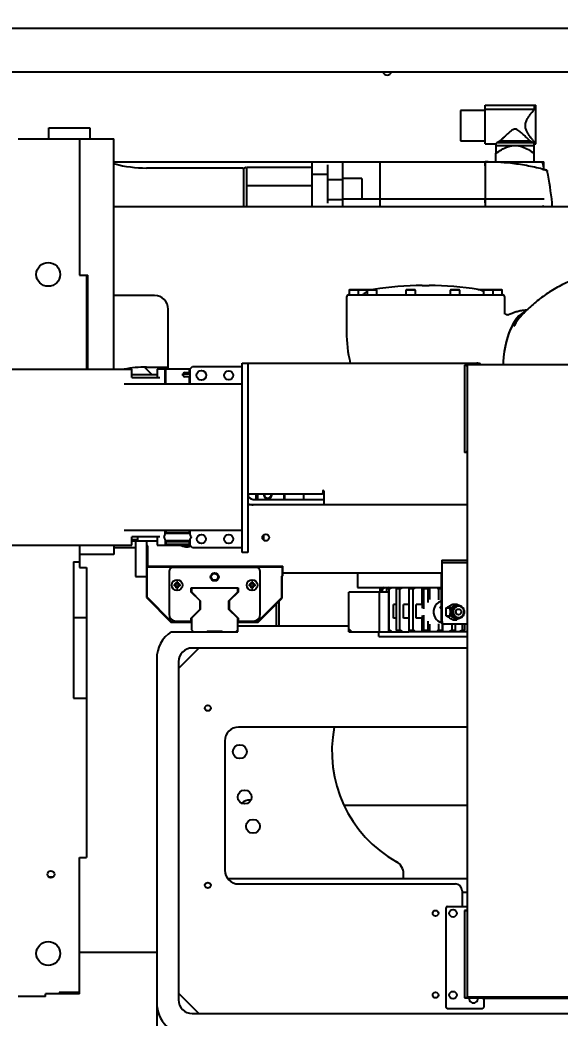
# Model space of a CAD drawing. Header units: inches. Extents: x -347369 to -260369, y 119522 to 149869.
# Drawn here: x -325855 to -325459, y 140106 to 140838 of the extents above; entities that cross this region are included whole.
import ezdxf

# ---------------------------------------------------------------- set-up
doc = ezdxf.new("R2010")
doc.units = ezdxf.units.IN
doc.header["$LTSCALE"] = 300
doc.layers.add('MACCHINA', color=40, linetype='Continuous')
doc.layers.add('QUOTE', color=7, linetype='Continuous')
doc.styles.get("Standard").update_dxf_attribs({"font": 'romans.shx'})
doc.dimstyles.new('sc1a100_pollici', dxfattribs={"dimscale": 100, "dimtxt": 3, "dimasz": 3, "dimexe": 0, "dimexo": 0, "dimgap": 1, "dimtad": 1, "dimzin": 12, "dimdsep": 46, "dimtxsty": 'Standard', "dimblk": 'CLOSEDBLANK', "dimcen": 1, "dimclrd": 253, "dimclre": 253, "dimclrt": 2, "dimadec": 0, "dimazin": 3, "dimtfac": 1, "dimtmove": 0, "dimatfit": 1, "dimldrblk": 'CLOSEDBLANK', "dimfxl": 1, "dimtolj": 1, "dimtzin": 0, "dimarcsym": 0})

# ---------------------------------------------------------------- blocks, each defined once
blk = doc.blocks.new('_ClosedBlank')
at = {"color": 0, "linetype": 'ByBlock', "lineweight": -2}
for p, q in [((-1, 0.1667), (0, 0)), ((-1, 0.1667), (-1, -0.1667)), ((0, 0), (-1, -0.1667))]:
    blk.add_line(p, q, dxfattribs=at)
blk = doc.blocks.new('*D15')
at = {"layer": 'Defpoints', "color": 0, "transparency": 16777216}
for p in [(-345563.63, 144199.66), (-325383.62, 140999.66), (-345563.63, 139848.16)]:
    blk.add_point(p, dxfattribs=at)
at = {"layer": 'QUOTE', "color": 253, "lineweight": -2, "transparency": 16777216}
for p, q in [((-345563.63, 139848.16), (-345563.63, 144199.66)), ((-325683.62, 144199.66), (-345263.63, 144199.66)), ((-325383.62, 140999.66), (-325383.62, 144199.66))]:
    blk.add_line(p, q, dxfattribs=at)
at = {"layer": 'QUOTE', "color": 253, "lineweight": -2, "transparency": 16777216, "xscale": 300, "yscale": 300, "zscale": 300, "rotation": 180}
blk.add_blockref('_ClosedBlank', (-345563.63, 144199.66), dxfattribs=at)
at = {"layer": 'QUOTE', "color": 253, "lineweight": -2, "transparency": 16777216, "xscale": 300, "yscale": 300, "zscale": 300}
blk.add_blockref('_ClosedBlank', (-325383.62, 144199.66), dxfattribs=at)
at = {"layer": 'QUOTE', "color": 2, "transparency": 16777216, "char_height": 300, "attachment_point": 5}
for s, insert in [('\\A1;20180', (-335458.63, 144449.66)), ('\\A1;[66\'-2 1/2"]', (-335458.63, 143871.08))]:
    blk.add_mtext(s, dxfattribs=dict(at, insert=insert))
blk = doc.blocks.new('A$C27be3406')
at = {"layer": 'MACCHINA'}
for p, q in [((-507.8, 1832.5), (495.8, 1832.5)), ((-514, 1800.5), (474, 1800.5)), ((-130.05, 1772.3), (-148.25, 1772.3)), ((-148.25, 1772.3), (-148.25, 1749.9)), ((-130.05, 1747.85), (-130.05, 1776)), ((-130.05, 1776), (-92.95, 1776)), ((-130.05, 1773.15), (-93.98, 1773.15)), ((-93.98, 1773.15), (-93.98, 1776)), ((-92.95, 1747.85), (-92.95, 1776)), ((-450, 1751.5), (-450, 1759.5)), ((-450, 1759.5), (-420, 1759.5)), ((-420, 1759.5), (-420, 1751.5)), ((-472.5, 1751.5), (-402.5, 1751.5)), ((-427.5, 1751.5), (-427.5, 1651.5)), ((-402.5, 1582.5), (-402.5, 1751.5)), ((-148.25, 1749.9), (-130.05, 1749.9)), ((-96.99, 1749.6), (-119.41, 1749.6)), ((-130.05, 1747.85), (-122.2, 1747.85)), ((-122.2, 1747.85), (-122.2, 1746.6)), ((-122.2, 1746.6), (-94.2, 1746.6)), ((-94.91, 1748.6), (-121.49, 1748.6)), ((-94.2, 1746.6), (-94.2, 1747.85)), ((-94.2, 1747.85), (-92.95, 1747.85)), ((-122.2, 1734.6), (-122.2, 1740.8)), ((-94.2, 1734.6), (-94.2, 1740.8)), ((-402.5, 1734.5), (-130.2, 1734.5)), ((-308, 1730), (-378.5, 1730)), ((-307, 1701.5), (-307, 1730)), ((-305, 1701.5), (-305, 1730.5)), ((-257, 1730.5), (-305, 1730.5)), ((-257, 1701.5), (-257, 1734.5)), ((-245.5, 1704.25), (-245.5, 1732.42)), ((-234.5, 1701.5), (-234.5, 1734.5)), ((-207.2, 1701.5), (-207.2, 1734.5)), ((-130.2, 1734.6), (-87.2, 1734.6)), ((-130.2, 1734.5), (-130.2, 1731.52)), ((-130.2, 1731.5), (-130.2, 1701.5)), ((-87.2, 1728.89), (-87.2, 1734.6)), ((-85.27, 1728.45), (-85.02, 1728.34)), ((-257, 1725.59), (-245.5, 1725.59)), ((-234.5, 1721.41), (-245.5, 1721.41)), ((-220.5, 1722.33), (-234.5, 1722.33)), ((-220.5, 1722.33), (-220.5, 1707.5)), ((-305, 1717.19), (-257, 1717.19)), ((-234.5, 1706.77), (-245.5, 1706.77)), ((-234.5, 1707.5), (-130.2, 1707.5)), ((-88.16, 1707.5), (-86.75, 1707.5)), ((180.34, 1701.5), (-402.5, 1701.5)), ((-87.38, 1701.5), (-87.48, 1702.5)), ((-80.9, 1701.5), (-80.9, 1704.5)), ((-427.5, 1651.5), (-421.5, 1651.5)), ((-422.5, 1651.5), (-422.5, 1582.5)), ((-421.5, 1582.5), (-421.5, 1651.5)), ((-229.57, 1640.9), (-229.97, 1640.5)), ((-229.97, 1640.5), (-229.97, 1636.9)), ((-209.65, 1640.5), (-229.97, 1640.5)), ((-229.57, 1640.9), (-223.37, 1640.9)), ((-222.97, 1640.5), (-223.37, 1640.9)), ((-222.76, 1640.9), (-223.06, 1640.59)), ((-222.97, 1636.9), (-222.97, 1640.5)), ((-222.76, 1640.9), (-216.56, 1640.9)), ((-216.25, 1640.9), (-216.65, 1640.5)), ((-216.65, 1640.5), (-216.65, 1636.9)), ((-216.4, 1640.74), (-216.56, 1640.9)), ((-216.25, 1640.9), (-210.05, 1640.9)), ((-209.65, 1640.5), (-210.05, 1640.9)), ((-209.65, 1636.9), (-209.65, 1640.5)), ((-187.88, 1640.9), (-188.28, 1640.5)), ((-188.28, 1640.5), (-188.28, 1636.9)), ((-181.28, 1640.5), (-188.28, 1640.5)), ((-187.88, 1640.9), (-181.68, 1640.9)), ((-181.28, 1640.5), (-181.68, 1640.9)), ((-181.28, 1636.9), (-181.28, 1640.5)), ((-176.26, 1643.9), (-171.26, 1643.9)), ((-155.3, 1640.9), (-155.7, 1640.5)), ((-155.7, 1640.5), (-155.7, 1636.9)), ((-148.7, 1640.5), (-155.7, 1640.5)), ((-155.3, 1640.9), (-149.1, 1640.9)), ((-148.7, 1640.5), (-149.1, 1640.9)), ((-148.7, 1636.9), (-148.7, 1640.5)), ((-135.61, 1640.9), (-131.27, 1640.9)), ((-117.55, 1640.5), (-133.75, 1640.5)), ((-130.96, 1640.9), (-131.36, 1640.5)), ((-131.36, 1640.5), (-131.36, 1636.9)), ((-131.12, 1640.74), (-131.27, 1640.9)), ((-130.96, 1640.9), (-124.76, 1640.9)), ((-124.36, 1640.5), (-124.76, 1640.9)), ((-124.15, 1640.9), (-124.46, 1640.59)), ((-124.36, 1636.9), (-124.36, 1640.5)), ((-124.15, 1640.9), (-117.95, 1640.9)), ((-117.55, 1640.5), (-117.95, 1640.9)), ((-117.55, 1636.9), (-117.55, 1640.5)), ((-372.5, 1636.5), (-402.5, 1636.5)), ((-231.76, 1635.4), (-231.76, 1609.9)), ((-230.26, 1636.9), (-117.26, 1636.9)), ((-115.76, 1622.91), (-115.76, 1635.4)), ((-362.5, 1582.5), (-362.5, 1626.5)), ((-113.42, 1622.15), (-113.5, 1622.13)), ((-1220, 1582.5), (-389.21, 1582.5)), ((-389.21, 1576.5), (-389.21, 1582.5)), ((-379.99, 1583.99), (-374.3, 1578.3)), ((-378.5, 1584), (-362.5, 1584)), ((-370.6, 1582.5), (-370.6, 1576.5)), ((-346.81, 1582.5), (-370.6, 1582.5)), ((-364.71, 1571.5), (-364.71, 1582.5)), ((-364.31, 1571.5), (-364.31, 1582.5)), ((-346.81, 1580), (-346.81, 1582.5)), ((-346.71, 1582.5), (-346.71, 1571.5)), ((-345.71, 1583.5), (-344.71, 1584.5)), ((-344.71, 1584.5), (-308.21, 1584.5)), ((-308.21, 1448), (-308.21, 1587)), ((-308.21, 1587), (-304.21, 1587)), ((-304.21, 1587), (-304.21, 1448)), ((-303.91, 1587), (-136.21, 1587)), ((-303.91, 1491), (-303.91, 1587)), ((-145.21, 1585.5), (-145.21, 1521.5)), ((-145.21, 1585.5), (-143.21, 1585.5)), ((-143.21, 1585.95), (-143.21, 1121.5)), ((-143.21, 1585.95), (-14.21, 1585.95)), ((-370.6, 1578.3), (-389.21, 1578.3)), ((-389.14, 1576.5), (-368.6, 1576.5)), ((-364.71, 1579), (-364.31, 1579)), ((-364.71, 1577), (-364.31, 1577)), ((-364.31, 1573.97), (-364.71, 1573.97)), ((-351.72, 1578), (-351.71, 1578)), ((-351.71, 1579), (-346.71, 1579)), ((-351.71, 1577.97), (-351.71, 1579)), ((-350.31, 1580), (-346.81, 1580)), ((-346.71, 1577), (-350.31, 1577)), ((-347.83, 1579), (-347.83, 1579.8)), ((-346.81, 1571.5), (-346.81, 1577)), ((-346.71, 1573.97), (-346.81, 1573.97)), ((-308.36, 1571.5), (-394.82, 1571.5)), ((-364.71, 1572.5), (-364.31, 1572.5)), ((-346.81, 1572.5), (-346.71, 1572.5)), ((-308.36, 1464.5), (-308.36, 1571.5)), ((-308.36, 1571.5), (-308.21, 1571.5)), ((-308.21, 1566.5), (-308.36, 1566.5)), ((-303.91, 1566.5), (-304.21, 1566.5)), ((-308.36, 1530.5), (-308.21, 1530.5)), ((-304.21, 1530.5), (-303.91, 1530.5)), ((-308.36, 1529.1), (-308.21, 1529.1)), ((-304.21, 1529.1), (-303.91, 1529.1)), ((-308.36, 1520.64), (-308.21, 1520.64)), ((-304.21, 1520.64), (-303.91, 1520.64)), ((-143.21, 1521.5), (-145.21, 1521.5)), ((-308.36, 1514.14), (-308.21, 1514.14)), ((-308.36, 1507.86), (-308.21, 1507.86)), ((-304.21, 1514.14), (-303.91, 1514.14)), ((-304.21, 1507.86), (-303.91, 1507.86)), ((-308.36, 1501.36), (-308.21, 1501.36)), ((-304.21, 1501.36), (-303.91, 1501.36)), ((-308.36, 1499), (-308.21, 1499)), ((-308.36, 1498.5), (-308.21, 1498.5)), ((-304.21, 1499), (-303.91, 1499)), ((-304.21, 1498.5), (-303.91, 1498.5)), ((-303.91, 1491), (-249.71, 1491)), ((-300.21, 1487), (-248.21, 1487)), ((-298.15, 1487), (-298.15, 1491)), ((-297.15, 1491), (-297.15, 1487)), ((-287.04, 1490.37), (-287.12, 1491)), ((-277.5, 1487), (-277.5, 1491)), ((-277, 1487), (-277, 1491)), ((-263.26, 1491), (-263.26, 1487)), ((-249.21, 1493), (-249.21, 1491.5)), ((-249.21, 1492.5), (-248.21, 1492.5)), ((-248.21, 1483), (-248.21, 1493)), ((-308.21, 1483), (-308.36, 1483)), ((-143.21, 1483), (-304.21, 1483)), ((-394.82, 1464.5), (-308.36, 1464.5)), ((-364.31, 1464.5), (-364.31, 1462.3)), ((-346.81, 1462.3), (-346.81, 1464.5)), ((-308.21, 1464.5), (-308.36, 1464.5)), ((-389.21, 1453.5), (-389.21, 1459.5)), ((-389.21, 1457.7), (-385.09, 1457.7)), ((-389.21, 1456.7), (-370.6, 1456.7)), ((-368.6, 1459.5), (-389.14, 1459.5)), ((-386.5, 1456.7), (-386.5, 1430.5)), ((-385.09, 1459.5), (-385.09, 1456.7)), ((-378.5, 1456.7), (-378.5, 1415)), ((-370.6, 1459.5), (-370.6, 1453.5)), ((-364.71, 1461.74), (-364.71, 1463.5)), ((-364.31, 1462.5), (-364.71, 1462.5)), ((-364.71, 1457.26), (-364.71, 1453.5)), ((-364.31, 1462.83), (-346.81, 1462.83)), ((-364.31, 1462.3), (-346.81, 1462.3)), ((-346.81, 1456.7), (-364.31, 1456.7)), ((-364.31, 1456.7), (-364.31, 1455)), ((-346.71, 1462.5), (-346.81, 1462.5)), ((-346.81, 1455), (-346.81, 1456.7)), ((-346.71, 1463.5), (-346.71, 1461.74)), ((-346.71, 1457.26), (-346.71, 1453.5)), ((-1220, 1453.5), (-389.21, 1453.5)), ((-427.5, 1453.5), (-427.5, 1437)), ((-402.5, 1453.5), (-402.5, 1446.5)), ((-386.5, 1451.5), (-402.5, 1451.5)), ((-377.5, 1453), (-378.5, 1453)), ((-377.5, 1438), (-377.5, 1453)), ((-370.6, 1453.5), (-346.71, 1453.5)), ((-364.71, 1456.5), (-364.31, 1456.5)), ((-364.31, 1456.17), (-346.81, 1456.17)), ((-348.31, 1453.84), (-362.81, 1453.84)), ((-346.81, 1456.5), (-346.71, 1456.5)), ((-344.71, 1451.5), (-345.71, 1452.5)), ((-308.21, 1451.5), (-344.71, 1451.5)), ((-402.5, 1446.5), (-427.5, 1446.5)), ((-304.21, 1448), (-308.21, 1448)), ((-161.8, 1442.5), (-143.21, 1442.5)), ((-161.8, 1442.5), (-161.8, 1433)), ((-432, 1441.2), (-427.5, 1441.2)), ((-432, 1441.2), (-432, 1341.2)), ((-427.5, 1437), (-422.5, 1437)), ((-422.5, 1437), (-422.5, 1224.5)), ((-378.5, 1437), (-377.5, 1438)), ((-378.5, 1438), (-278.5, 1438)), ((-378.5, 1437), (-378, 1436.79)), ((-378, 1436.79), (-377.29, 1437.5)), ((-378, 1415.21), (-378, 1436.79)), ((-377.5, 1438), (-377.29, 1437.5)), ((-377.29, 1437.5), (-358.71, 1437.5)), ((-298.08, 1437.13), (-358.92, 1437.13)), ((-358.5, 1438), (-358.71, 1437.5)), ((-358.71, 1437.5), (-358.33, 1437.13)), ((-358.5, 1438), (-358, 1437.5)), ((-358, 1437.5), (-358.15, 1437.13)), ((-339, 1437.5), (-358, 1437.5)), ((-339, 1437.5), (-338.5, 1438)), ((-339, 1437.5), (-338.85, 1437.13)), ((-338.67, 1437.13), (-338.29, 1437.5)), ((-338.5, 1438), (-338.29, 1437.5)), ((-338.29, 1437.5), (-318.71, 1437.5)), ((-318.5, 1438), (-318.71, 1437.5)), ((-318.71, 1437.5), (-318.33, 1437.13)), ((-318.5, 1438), (-318, 1437.5)), ((-318, 1437.5), (-318.15, 1437.13)), ((-299, 1437.5), (-318, 1437.5)), ((-299, 1437.5), (-298.5, 1438)), ((-299, 1437.5), (-298.85, 1437.13)), ((-298.67, 1437.13), (-298.29, 1437.5)), ((-298.5, 1438), (-298.29, 1437.5)), ((-298.29, 1437.5), (-279.71, 1437.5)), ((-279.5, 1438), (-279.71, 1437.5)), ((-279.71, 1437.5), (-279, 1436.79)), ((-279.5, 1438), (-278.5, 1437)), ((-278.5, 1437), (-279, 1436.79)), ((-279, 1436.79), (-279, 1431.21)), ((-278.5, 1431), (-278.5, 1438)), ((-143.21, 1440.5), (-161.8, 1440.5)), ((-161.73, 1397.5), (-161.73, 1440.5)), ((-386.5, 1430.5), (-378.5, 1430.5)), ((-361.92, 1434.13), (-361.92, 1402.77)), ((-295.08, 1402.77), (-295.08, 1434.13)), ((-279, 1431.21), (-279.5, 1430.71)), ((-279.5, 1430.71), (-279.5, 1414.71)), ((-279, 1430.5), (-279.5, 1430.71)), ((-278.5, 1431), (-279, 1431.21)), ((-279, 1430.5), (-278.5, 1431)), ((-279, 1414.5), (-279, 1430.5)), ((-161.8, 1433), (-278.5, 1433)), ((-223.76, 1433), (-223.76, 1422.5)), ((-162.24, 1397.5), (-162.24, 1433)), ((-356.58, 1424.7), (-358.12, 1424.7)), ((-356.58, 1423.55), (-358.12, 1423.55)), ((-356.58, 1424.7), (-357.35, 1425.48)), ((-356.58, 1423.55), (-357.35, 1422.78)), ((-357.03, 1423.55), (-357.03, 1424.7)), ((-356.58, 1426.25), (-356.58, 1424.7)), ((-355.43, 1425.16), (-356.58, 1425.16)), ((-356.58, 1422), (-356.58, 1423.55)), ((-355.43, 1423.09), (-356.58, 1423.09)), ((-355.43, 1426.25), (-355.43, 1424.7)), ((-355.43, 1424.7), (-354.65, 1425.48)), ((-353.88, 1424.7), (-355.43, 1424.7)), ((-355.43, 1423.55), (-354.65, 1422.78)), ((-353.88, 1423.55), (-355.43, 1423.55)), ((-355.43, 1422), (-355.43, 1423.55)), ((-354.97, 1423.55), (-354.97, 1424.7)), ((-345.7, 1422.2), (-311.3, 1422.2)), ((-345.7, 1419.06), (-345.7, 1422.2)), ((-345.5, 1422), (-345.5, 1419.14)), ((-345, 1422), (-345.5, 1421.5)), ((-311.5, 1422), (-345.5, 1422)), ((-311.5, 1421.5), (-312, 1422)), ((-311.5, 1419.14), (-311.5, 1422)), ((-311.3, 1422.2), (-311.3, 1419.06)), ((-301.58, 1424.7), (-303.12, 1424.7)), ((-301.58, 1423.55), (-303.12, 1423.55)), ((-301.58, 1424.7), (-302.35, 1425.48)), ((-301.58, 1423.55), (-302.35, 1422.78)), ((-302.03, 1423.55), (-302.03, 1424.7)), ((-301.58, 1426.25), (-301.58, 1424.7)), ((-300.43, 1425.16), (-301.58, 1425.16)), ((-301.58, 1422), (-301.58, 1423.55)), ((-300.43, 1423.09), (-301.58, 1423.09)), ((-300.43, 1426.25), (-300.43, 1424.7)), ((-300.43, 1424.7), (-299.65, 1425.48)), ((-298.88, 1424.7), (-300.43, 1424.7)), ((-300.43, 1423.55), (-299.65, 1422.78)), ((-298.88, 1423.55), (-300.43, 1423.55)), ((-300.43, 1422), (-300.43, 1423.55)), ((-299.97, 1423.55), (-299.97, 1424.7)), ((-223.76, 1422.5), (-162.24, 1422.5)), ((-207, 1419), (-207, 1421.35)), ((-205.51, 1421.35), (-206.29, 1421.35)), ((-206.29, 1419), (-206.29, 1421.35)), ((-205.51, 1419), (-205.51, 1421.35)), ((-200.59, 1421.35), (-202.29, 1421.35)), ((-202.29, 1419), (-202.29, 1421.35)), ((-200.59, 1391.15), (-200.59, 1421.35)), ((-192.76, 1421.35), (-195.2, 1421.35)), ((-195.2, 1391.15), (-195.2, 1421.35)), ((-192.76, 1391.15), (-192.76, 1421.35)), ((-186.02, 1422.5), (-186.02, 1390)), ((-186, 1422.4), (-185.78, 1421.35)), ((-182.87, 1421.35), (-185.78, 1421.35)), ((-185.78, 1391.15), (-185.78, 1421.35)), ((-182.87, 1391.15), (-182.87, 1421.35)), ((-176.45, 1422.5), (-176.45, 1410)), ((-172, 1421.35), (-175.07, 1421.35)), ((-175.07, 1406.78), (-175.07, 1421.35)), ((-172, 1411.38), (-172, 1421.35)), ((-170.68, 1413.53), (-170.68, 1422.5)), ((-162.24, 1421.35), (-164.21, 1421.35)), ((-164.21, 1413.28), (-164.21, 1421.35)), ((-378.5, 1415), (-378, 1415.21)), ((-378.5, 1415), (-360.5, 1397)), ((-360.29, 1397.5), (-378, 1415.21)), ((-339.2, 1412.56), (-345.7, 1419.06)), ((-345.5, 1419.14), (-339, 1412.64)), ((-339, 1412.64), (-339, 1406.36)), ((-318, 1412.64), (-311.5, 1419.14)), ((-318, 1406.36), (-318, 1412.64)), ((-311.3, 1419.06), (-317.8, 1412.56)), ((-279.5, 1414.71), (-296.71, 1397.5)), ((-296.5, 1397), (-279, 1414.5)), ((-279, 1414.5), (-279.5, 1414.71)), ((-230, 1390), (-230, 1419)), ((-201, 1419), (-230, 1419)), ((-207.75, 1419), (-207.75, 1390)), ((-201, 1419), (-201, 1390)), ((-345.7, 1399.94), (-339.2, 1406.44)), ((-339, 1406.36), (-345.5, 1399.86)), ((-339.2, 1406.44), (-339.2, 1412.56)), ((-311.5, 1399.86), (-318, 1406.36)), ((-317.8, 1412.56), (-317.8, 1406.44)), ((-317.8, 1406.44), (-311.3, 1399.94)), ((-283.5, 1410), (-283.5, 1394)), ((-281.5, 1412), (-281.5, 1394)), ((-197.35, 1400), (-197.35, 1410)), ((-195.2, 1410), (-197.35, 1410)), ((-189.92, 1400), (-189.92, 1410)), ((-185.93, 1410), (-189.92, 1410)), ((-180.75, 1400), (-180.75, 1410)), ((-176.29, 1410), (-180.75, 1410)), ((-176.29, 1410), (-176.29, 1407.12)), ((-163.27, 1407.39), (-162.24, 1408.09)), ((-162.24, 1407.39), (-163.27, 1407.39)), ((-158.7, 1407.39), (-155.82, 1407.39)), ((-153.87, 1410.27), (-150.99, 1410.27)), ((-150.12, 1409.25), (-150.76, 1409.25)), ((-149.68, 1409), (-149.99, 1409)), ((-146.82, 1407.84), (-146.16, 1407.39)), ((-146.16, 1407.39), (-146.11, 1406.97)), ((-422.5, 1400.2), (-432, 1400.2)), ((-345.7, 1397.77), (-345.7, 1399.94)), ((-345.5, 1399.86), (-345.5, 1391.4)), ((-311.5, 1390), (-311.5, 1399.86)), ((-311.3, 1399.94), (-311.3, 1397.77)), ((-195.2, 1400), (-197.35, 1400)), ((-185.93, 1400), (-189.92, 1400)), ((-176.29, 1400), (-180.75, 1400)), ((-176.6, 1400), (-176.45, 1399.7)), ((-176.45, 1400), (-176.45, 1390)), ((-176.29, 1401.88), (-176.29, 1400)), ((-175.07, 1391.15), (-175.07, 1402.22)), ((-158.7, 1401.61), (-155.82, 1401.61)), ((-153.87, 1398.73), (-150.99, 1398.73)), ((-150.76, 1399.75), (-150.12, 1399.75)), ((-149.99, 1400), (-149.68, 1400)), ((-146.11, 1402.06), (-146.16, 1401.61)), ((-360.5, 1397), (-360.29, 1397.5)), ((-360.5, 1397), (-345.5, 1397)), ((-345.5, 1397.5), (-360.29, 1397.5)), ((-356.92, 1397.77), (-345.7, 1397.77)), ((-345.5, 1391.4), (-344.1, 1390)), ((-312.9, 1390), (-311.5, 1391.4)), ((-296.71, 1397.5), (-311.5, 1397.5)), ((-311.5, 1397), (-296.5, 1397)), ((-230, 1394), (-311.5, 1394)), ((-311.3, 1397.77), (-300.08, 1397.77)), ((-296.5, 1397), (-296.71, 1397.5)), ((-230, 1392), (-228, 1390)), ((-201, 1391.15), (-200.59, 1391.15)), ((-195.2, 1391.15), (-192.76, 1391.15)), ((-185.78, 1391.15), (-186.02, 1390)), ((-185.78, 1391.15), (-182.87, 1391.15)), ((-175.07, 1391.15), (-172, 1391.15)), ((-172, 1391.15), (-172, 1397.62)), ((-170.68, 1390), (-170.68, 1395.47)), ((-164.21, 1391.15), (-164.21, 1395.72)), ((-164.21, 1391.15), (-161.31, 1391.15)), ((-161.31, 1391.15), (-161.31, 1395.79)), ((-161.1, 1390), (-161.1, 1395.67)), ((-143.21, 1395.5), (-160.31, 1395.5)), ((-154.38, 1391.15), (-154.38, 1395.5)), ((-154.38, 1391.15), (-151.97, 1391.15)), ((-151.97, 1391.15), (-151.97, 1395.5)), ((-146.66, 1391.15), (-146.66, 1395.5)), ((-146.66, 1391.15), (-145, 1391.15)), ((-145, 1391.15), (-145, 1395.5)), ((-360.27, 1390), (-311.5, 1390)), ((-334.4, 1390), (-334, 1390.4)), ((-334, 1390.4), (-323, 1390.4)), ((-323, 1390.4), (-322.6, 1390)), ((-230, 1390), (-186.03, 1390)), ((-208, 1386.5), (-208, 1390)), ((-208, 1386.5), (-143.21, 1386.5)), ((-143.21, 1390), (-186.02, 1390)), ((-143.21, 1390.46), (-144.1, 1390)), ((-340, 1378), (-355, 1363)), ((-143.21, 1378), (-345, 1378)), ((-371, 1370), (-371, 1097)), ((-355, 1368), (-355, 1120)), ((-432, 1341.2), (-422.5, 1341.2)), ((-143.21, 1320), (-311, 1320)), ((-321, 1310), (-321, 1215)), ((-302.5, 1266.5), (-301.92, 1266.5)), ((-143.21, 1262.5), (-233.64, 1262.5)), ((-427.5, 1224.5), (-422.5, 1224.5)), ((-427.5, 1124.5), (-427.5, 1224.5)), ((-319, 1209), (-143.21, 1209)), ((-190, 1209), (-190, 1212.52)), ((-311, 1205), (-152, 1205)), ((-147, 1200), (-147, 1188.5)), ((-147, 1199), (-143.21, 1199)), ((-158.71, 1114.5), (-158.71, 1187.5)), ((-157.71, 1188.5), (-143.21, 1188.5)), ((-145.21, 1185.5), (-145.21, 1121.5)), ((-143.21, 1185.5), (-145.21, 1185.5)), ((-427.5, 1155), (-371, 1155)), ((-452.5, 1122.5), (-472.5, 1122.5)), ((-427.5, 1124.5), (-452.5, 1124.5)), ((-452.5, 1122.5), (-452.5, 1124.5)), ((-427.5, 1125.5), (-442.5, 1125.5)), ((-442.5, 1125.5), (-442.5, 1124.5)), ((-355, 1125), (-340, 1110)), ((-145.21, 1121.5), (-132.21, 1121.5)), ((-14.21, 1121.95), (-143.21, 1121.95)), ((-137.21, 1121.95), (-137.21, 1121.5)), ((-132.21, 1121.95), (-132.21, 1121.05)), ((-25.21, 1121.05), (-132.21, 1121.05)), ((-131.21, 1121.05), (-131.21, 1114.5)), ((-132.21, 1113.5), (-157.71, 1113.5)), ((-345, 1110), (3, 1110))]:
    blk.add_line(p, q, dxfattribs=at)
at = {"layer": 'MACCHINA', "flags": 128}
for points in [[(-100.48, 1624.92), (-101.72, 1624.3), (-103.56, 1623.06), (-105.34, 1621.5), (-107.03, 1619.61), (-108.63, 1617.42), (-110.13, 1614.94), (-111.5, 1612.2), (-112.74, 1609.21), (-113.83, 1606.01), (-114.78, 1602.62), (-115.56, 1599.07), (-116.18, 1595.39), (-116.62, 1591.62), (-116.89, 1587.78), (-116.95, 1585.95)], [(-116.7, 1585.95), (-116.64, 1587.73), (-116.37, 1591.53), (-115.94, 1595.26), (-115.33, 1598.89), (-114.55, 1602.4), (-113.62, 1605.75), (-112.54, 1608.91), (-111.31, 1611.86), (-109.96, 1614.57), (-108.48, 1617.02), (-106.9, 1619.18), (-105.23, 1621.05), (-103.47, 1622.6), (-101.66, 1623.82), (-101.51, 1623.9)], [(-163.27, 1407.39), (-162.75, 1408.51), (-162.24, 1409.31)], [(-149.68, 1409), (-150.9, 1408.82), (-152.03, 1408.29), (-152.96, 1407.45), (-153.63, 1406.37), (-153.98, 1405.14), (-153.98, 1403.86), (-153.63, 1402.63), (-152.96, 1401.55), (-152.03, 1400.71), (-150.9, 1400.18), (-149.68, 1400), (-148.45, 1400.18), (-147.33, 1400.71), (-146.39, 1401.55), (-145.72, 1402.63), (-145.37, 1403.86), (-145.37, 1405.14), (-145.72, 1406.37), (-146.39, 1407.45), (-147.33, 1408.29), (-148.45, 1408.82), (-149.68, 1409)], [(-149.6, 1400.3), (-148.4, 1400.49), (-147.31, 1401.03), (-146.43, 1401.88), (-145.82, 1402.97), (-145.55, 1404.19), (-145.64, 1405.43), (-146.08, 1406.6), (-146.84, 1407.58), (-147.84, 1408.28), (-148.99, 1408.65), (-150.2, 1408.65), (-151.36, 1408.28), (-152.36, 1407.58), (-153.11, 1406.6), (-153.55, 1405.43), (-153.64, 1404.19), (-153.37, 1402.97), (-152.77, 1401.88), (-151.88, 1401.03), (-150.79, 1400.49), (-149.6, 1400.3)], [(-149.6, 1406.6), (-148.82, 1406.44), (-148.16, 1405.98), (-147.72, 1405.3), (-147.57, 1404.5), (-147.72, 1403.7), (-148.16, 1403.02), (-148.82, 1402.56), (-149.6, 1402.4), (-150.37, 1402.56), (-151.03, 1403.02), (-151.47, 1403.7), (-151.63, 1404.5), (-151.47, 1405.3), (-151.03, 1405.98), (-150.37, 1406.44), (-149.6, 1406.6)], [(-150.76, 1399.6), (-149.49, 1399.78), (-149.4, 1399.81)]]:
    blk.add_lwpolyline(points, dxfattribs=at)
at = {"layer": 'MACCHINA'}
for centre, radius in [((-450.5, 1652), 8.75), ((-338.21, 1578), 3.5), ((-318.21, 1578), 3.25), ((-338.21, 1458), 3.25), ((-318.21, 1458), 3.25), ((-291, 1459), 2.5), ((-356, 1424.13), 4), ((-328.5, 1430.13), 2.96), ((-328.5, 1430.13), 2.46), ((-301, 1424.13), 4), ((-333.5, 1334), 2.1), ((-310, 1302), 5.1), ((-306.5, 1268.73), 5.1), ((-300.35, 1247.28), 5.1), ((-448.5, 1212), 2.5), ((-333.5, 1204), 2.1), ((-153.71, 1183.5), 2.75), ((-166.5, 1183.5), 2.1), ((-450.5, 1154), 8.75), ((-166.5, 1123.5), 2.1), ((-153.71, 1123.5), 2.75)]:
    blk.add_circle(centre, radius, dxfattribs=at)
for centre, radius, start, end in [((-202, 1801.5), 3.4, 197.10464, 342.62876), ((-403.27, 1727.25), 6, 75.04878, 82.64914), ((-378.5, 1820), 90, 255.04878, 270), ((-308, 1729), 1, 0, 90), ((-307, 1732), 2, 270, 313.97798), ((-457.92, 1657), 377.89, 11.17849, 11.85007), ((-457.92, 1657), 380, 7.18076, 10.71879), ((-176.26, 1430.61), 213.29, 90, 99.62117), ((-171.26, 1430.61), 213.29, 80.27023, 90), ((-137.58, 1627.03), 14, 63.62345, 80.27023), ((-372.5, 1626.5), 10, 0, 90), ((-230.26, 1635.4), 1.5, 90, 180), ((-221.6, 1641.4), 4.5, 270, 309.0523), ((-209.94, 1627.03), 14, 118.62519, 129.0523), ((-117.26, 1635.4), 1.5, 0, 90), ((-80.66, 1599.76), 31.7, 139.29024, 153.81559), ((-131.76, 1609.9), 100, 180, 193.2382), ((-378.5, 1494), 90, 90, 100.47531), ((-136.21, 1582), 5, 52.18551, 90), ((-350.31, 1578.5), 1.5, 90, 270), ((-248.71, 1493), 0.5, 0, 180), ((-300.21, 1491), 4, 180, 270), ((-289.5, 1490.37), 2.96, 167.75634, 12.24366), ((-289.5, 1490.37), 2.46, 165.21461, 0), ((-249.71, 1491.5), 0.5, 270, 0), ((-300.21, 1491), 8, 240, 270), ((-362.81, 1455), 1.5, 180, 270), ((-349, 1461), 8.75, 238.99728, 289.66567), ((-348.31, 1455), 1.5, 270, 0), ((-358.92, 1434.13), 3, 90, 180), ((-298.08, 1434.13), 3, 0, 90), ((-342.6, 1424.13), 15.53, 177.87859, 182.12141), ((-346.76, 1430.78), 11.85, 206.61519, 210.89078), ((-362.66, 1414.89), 11.85, 59.10922, 63.38481), ((-346.76, 1417.47), 11.85, 149.10922, 153.38481), ((-362.66, 1433.37), 11.85, 296.61519, 300.89078), ((-356, 1410.73), 15.53, 87.87859, 92.12141), ((-356, 1437.53), 15.53, 267.87859, 272.12141), ((-349.34, 1414.89), 11.85, 116.61519, 120.89078), ((-349.34, 1433.37), 11.85, 239.10922, 243.38481), ((-365.24, 1430.78), 11.85, 329.10922, 333.38481), ((-365.24, 1417.47), 11.85, 26.61519, 30.89078), ((-369.4, 1424.13), 15.53, 357.87859, 2.12141), ((-287.6, 1424.13), 15.53, 177.87859, 182.12141), ((-307.66, 1414.89), 11.85, 59.10922, 63.38481), ((-291.76, 1430.78), 11.85, 206.61519, 210.89078), ((-291.76, 1417.47), 11.85, 149.10922, 153.38481), ((-307.66, 1433.37), 11.85, 296.61519, 300.89078), ((-301, 1410.73), 15.53, 87.87859, 92.12141), ((-301, 1437.53), 15.53, 267.87859, 272.12141), ((-294.34, 1414.89), 11.85, 116.61519, 120.89078), ((-294.34, 1433.37), 11.85, 239.10922, 243.38481), ((-310.24, 1430.78), 11.85, 329.10922, 333.38481), ((-310.24, 1417.47), 11.85, 26.61519, 30.89078), ((-314.4, 1424.13), 15.53, 357.87859, 2.12141), ((-160.03, 1404.5), 8.07, 105.93995, 212.80866), ((-154.1, 1404.5), 8.28, 169.85299, 190.14701), ((-150.68, 1404.48), 4.88, 74.72049, 269.0544), ((-150.63, 1404.5), 4.75, 91.56225, 268.43775), ((-150.09, 1404.54), 4.71, 90.36959, 304.82702), ((-149.87, 1404.5), 4.5, 91.51368, 268.48632), ((-150.13, 1404.76), 4.49, 53.34449, 89.86661), ((-356.92, 1402.77), 5, 180, 270), ((-300.08, 1402.77), 5, 270, 0), ((-160.25, 1404.21), 7.73, 211.94279, 256.28348), ((-160.28, 1397.47), 1.97, 179.02424, 268.98981), ((-159.76, 1397.47), 1.97, 179.02424, 268.98981), ((-347, 1370), 24, 123.55731, 180), ((-345, 1368), 10, 90, 180), ((-311, 1310), 10, 90, 180), ((-150, 1302), 92.5, 168.77896, 240.8036), ((-302.5, 1256.5), 10, 90, 129.52593), ((-311, 1215), 10, 180, 270), ((-200, 1212.52), 10, 0, 60.8036), ((-152, 1200), 5, 0, 90), ((-157.71, 1187.5), 1, 90, 180), ((-345, 1120), 10, 180, 270), ((-138.71, 1121), 3.3, 171.28526, 8.71474), ((-347, 1118), 24, 180, 270), ((-157.71, 1114.5), 1, 180, 270), ((-132.21, 1114.5), 1, 270, 0)]:
    blk.add_arc(centre, radius, start, end, dxfattribs=at)
for points, knots in [([(-93.06, 1747.98), (-93.04, 1747.95), (-92.97, 1747.87), (-93.73, 1748.75), (-94.96, 1750.21), (-96.42, 1752.03), (-97.73, 1753.8), (-98.94, 1755.67), (-99.97, 1757.65), (-100.72, 1760), (-100.63, 1762.75), (-99.67, 1765.24), (-98.39, 1767.43), (-97.06, 1769.32), (-95.74, 1771.03), (-94.68, 1772.32), (-94.17, 1772.93), (-93.98, 1773.15)], [0, 0, 0, 0, 0.044548, 0.131121, 0.224335, 0.294196, 0.366061, 0.42305, 0.481244, 0.546186, 0.611698, 0.687535, 0.752322, 0.818805, 0.887679, 0.958559, 1, 1, 1, 1]), ([(-96.99, 1749.6), (-97.34, 1749.94), (-98.05, 1750.63), (-99.59, 1752.12), (-101.59, 1754.05), (-103.69, 1755.94), (-105.41, 1757.36), (-106.61, 1758.15), (-107.75, 1758.57), (-108.8, 1758.53), (-109.94, 1758.06), (-111.65, 1756.86), (-113.8, 1755.01), (-115.94, 1752.95), (-117.72, 1751.24), (-118.79, 1750.21), (-119.3, 1749.71), (-119.41, 1749.6)], [0, 0, 0, 0, 0.067284, 0.134639, 0.24547, 0.356432, 0.4059, 0.45512, 0.488853, 0.515913, 0.5495, 0.600934, 0.709208, 0.817516, 0.898127, 0.97862, 1, 1, 1, 1]), ([(-119.41, 1749.6), (-119.65, 1749.49), (-120.43, 1749.13), (-121.06, 1748.82), (-121.49, 1748.6)], [0, 0, 0, 0, 0.315479, 1, 1, 1, 1]), ([(-94.91, 1748.6), (-95.07, 1748.68), (-95.67, 1748.98), (-96.43, 1749.34), (-96.99, 1749.6)], [0, 0, 0, 0, 0.262543, 1, 1, 1, 1]), ([(-121.49, 1748.6), (-121.64, 1748.44), (-122.06, 1748), (-122.14, 1747.91), (-122.2, 1747.85)], [0, 0, 0, 0, 0.348455, 1, 1, 1, 1]), ([(-122.2, 1740.8), (-120.88, 1741.7), (-118.23, 1743.5), (-114.62, 1745.31), (-111.51, 1746.28), (-109.59, 1746.57), (-108.48, 1746.59), (-108.2, 1746.6)], [0, 0, 0, 0, 0.3103577, 0.6247134, 0.7832347, 0.9450845, 1, 1, 1, 1]), ([(-122.2, 1746.6), (-122.2, 1746.59), (-122.2, 1746.57), (-122.2, 1746.28), (-122.2, 1745.33), (-122.2, 1743.51), (-122.2, 1741.71), (-122.2, 1740.8)], [0, 0, 0, 0, 0.054915, 0.213183, 0.375285, 0.684604, 1, 1, 1, 1]), ([(-108.2, 1746.6), (-107.3, 1746.55), (-105.48, 1746.45), (-102.14, 1745.46), (-98.32, 1743.6), (-95.58, 1741.74), (-94.2, 1740.8)], [0, 0, 0, 0, 0.174902, 0.355476, 0.674225, 1, 1, 1, 1]), ([(-94.2, 1747.85), (-94.26, 1747.92), (-94.36, 1748.01), (-94.78, 1748.47), (-94.91, 1748.6)], [0, 0, 0, 0, 0.702077, 1, 1, 1, 1]), ([(-94.2, 1740.8), (-94.2, 1741.7), (-94.2, 1743.5), (-94.2, 1745.31), (-94.2, 1746.28), (-94.2, 1746.57), (-94.2, 1746.59), (-94.2, 1746.6)], [0, 0, 0, 0, 0.310358, 0.624713, 0.783235, 0.945085, 1, 1, 1, 1]), ([(-305.38, 1730.5), (-305.48, 1730.5), (-305.67, 1730.5), (-305.6, 1730.5), (-305.57, 1730.5)], [0, 0, 0, 0, 0.568728, 1, 1, 1, 1]), ([(-88.21, 1729.23), (-92.07, 1730.13), (-99.78, 1731.94), (-110.72, 1733.48), (-120.86, 1734.35), (-127.09, 1734.45), (-130.2, 1734.5)], [0, 0, 0, 0, 0.279991, 0.559981, 0.77999, 1, 1, 1, 1]), ([(-130.2, 1731.5), (-130.2, 1731.93), (-130.2, 1732.8), (-130.2, 1733.79), (-130.2, 1734.39), (-130.2, 1734.46), (-130.2, 1734.5)], [0, 0, 0, 0, 0.272968, 0.553, 0.776568, 1, 1, 1, 1]), ([(-88.21, 1729.23), (-88.08, 1729.2), (-87.85, 1729.14), (-87.64, 1729.09), (-87.55, 1729.06)], [0, 0, 0, 0, 0.562516, 1, 1, 1, 1]), ([(-87.3, 1728.96), (-87.34, 1728.97), (-87.54, 1729.02), (-87.76, 1729.08), (-87.95, 1729.13)], [0, 0, 0, 0, 0.177984, 1, 1, 1, 1]), ([(-87.55, 1729.06), (-87.51, 1729.05), (-87.38, 1729.01), (-87.27, 1728.94), (-87.2, 1728.89)], [0, 0, 0, 0, 0.357669, 1, 1, 1, 1]), ([(-87.2, 1728.97), (-86.84, 1728.88), (-86.15, 1728.7), (-85.61, 1728.55), (-85.31, 1728.47), (-85.28, 1728.46), (-85.27, 1728.45)], [0, 0, 0, 0, 0.304973, 0.588165, 0.794491, 1, 1, 1, 1]), ([(-84.93, 1728.29), (-84.93, 1728.29), (-84.93, 1728.29), (-84.95, 1728.3), (-84.96, 1728.31), (-84.99, 1728.33), (-85.05, 1728.35), (-85.14, 1728.38), (-85.21, 1728.4), (-85.37, 1728.44), (-85.63, 1728.52), (-86.06, 1728.63), (-86.4, 1728.72), (-86.71, 1728.8), (-86.94, 1728.87), (-87.12, 1728.91), (-87.19, 1728.93)], [0, 0, 0, 0, 0.018008, 0.031787, 0.055586, 0.095509, 0.15859, 0.245067, 0.301549, 0.358431, 0.567398, 0.70062, 0.823549, 0.875962, 0.951247, 1, 1, 1, 1]), ([(-84.93, 1728.28), (-84.87, 1728.23), (-84.74, 1728.13), (-84.61, 1727.91), (-84.57, 1727.75), (-84.55, 1727.68)], [0, 0, 0, 0, 0.33049, 0.671563, 1, 1, 1, 1]), ([(-130.2, 1704.5), (-130.2, 1704.95), (-130.2, 1705.84), (-130.2, 1706.82), (-130.2, 1707.4), (-130.2, 1707.47), (-130.2, 1707.5)], [0, 0, 0, 0, 0.283463, 0.566504, 0.785226, 1, 1, 1, 1]), ([(-130.2, 1707.5), (-126.21, 1707.5), (-118.23, 1707.5), (-107.23, 1707.5), (-97.19, 1707.5), (-91.17, 1707.5), (-88.16, 1707.5)], [0, 0, 0, 0, 0.27999, 0.55998, 0.779989, 1, 1, 1, 1]), ([(-45.68, 1654.3), (-46.31, 1654.18), (-48.86, 1653.67), (-53.26, 1652.48), (-58.84, 1650.74), (-64.27, 1648.71), (-69.54, 1646.43), (-74.64, 1643.91), (-79.55, 1641.17), (-84.25, 1638.22), (-88.72, 1635.09), (-92.96, 1631.79), (-96.95, 1628.35), (-100.65, 1624.8), (-103.24, 1622.13), (-104.52, 1620.62), (-104.74, 1620.36)], [0, 0, 0, 0, 0.02727, 0.111189, 0.194578, 0.277394, 0.359591, 0.441112, 0.521889, 0.601842, 0.680875, 0.758875, 0.835703, 0.911199, 0.985171, 1, 1, 1, 1]), ([(-99.53, 1625.82), (-100.36, 1625.77), (-102.25, 1625.65), (-105.15, 1625.09), (-107.91, 1624.35), (-109.58, 1623.67), (-110.27, 1623.39)], [0, 0, 0, 0, 0.22586, 0.512823, 0.79694, 1, 1, 1, 1]), ([(-113.42, 1622.22), (-113.52, 1622.21), (-113.68, 1622.19), (-114.28, 1622.33), (-114.73, 1622.54), (-115.14, 1622.82), (-115.43, 1623.09), (-115.59, 1623.27), (-115.64, 1623.23), (-115.66, 1623.22)], [0, 0, 0, 0, 0.225914, 0.403555, 0.536655, 0.625637, 0.719482, 0.871274, 1, 1, 1, 1]), ([(-110.26, 1623.43), (-110.28, 1623.42), (-111.31, 1622.97), (-112.43, 1622.58), (-113.53, 1622.21)], [0, 0, 0, 0, 0.017237, 1, 1, 1, 1]), ([(-345.71, 1583.5), (-345.85, 1583.36), (-346.13, 1583.08), (-346.44, 1582.77), (-346.61, 1582.6), (-346.7, 1582.51), (-346.71, 1582.5), (-346.71, 1582.5)], [0, 0, 0, 0, 0.31012, 0.616121, 0.758896, 0.886022, 1, 1, 1, 1]), ([(-143.21, 1584.5), (-143.22, 1584.59), (-143.24, 1584.8), (-143.37, 1585.07), (-143.59, 1585.31), (-143.88, 1585.47), (-144.1, 1585.49), (-144.21, 1585.5)], [0, 0, 0, 0, 0.1467542, 0.3161257, 0.5102478, 0.7577933, 1, 1, 1, 1]), ([(-347.64, 1580), (-347.66, 1580), (-347.7, 1579.99), (-347.76, 1579.96), (-347.79, 1579.93), (-347.81, 1579.89), (-347.83, 1579.85), (-347.83, 1579.82), (-347.83, 1579.8)], [0, 0, 0, 0, 0.250175, 0.498272, 0.627856, 0.748923, 0.876455, 1, 1, 1, 1]), ([(-144.21, 1521.5), (-144.07, 1521.52), (-143.79, 1521.55), (-143.48, 1521.78), (-143.31, 1522.05), (-143.22, 1522.27), (-143.22, 1522.43), (-143.21, 1522.5)], [0, 0, 0, 0, 0.31012, 0.616121, 0.758896, 0.886022, 1, 1, 1, 1]), ([(-365.71, 1464.5), (-365.62, 1464.49), (-365.42, 1464.47), (-365.14, 1464.34), (-364.9, 1464.12), (-364.74, 1463.83), (-364.72, 1463.61), (-364.71, 1463.5)], [0, 0, 0, 0, 0.146754, 0.316126, 0.510248, 0.757793, 1, 1, 1, 1]), ([(-346.71, 1463.5), (-346.69, 1463.64), (-346.66, 1463.92), (-346.43, 1464.23), (-346.16, 1464.4), (-345.94, 1464.49), (-345.78, 1464.5), (-345.71, 1464.5)], [0, 0, 0, 0, 0.31012, 0.616121, 0.758896, 0.886022, 1, 1, 1, 1]), ([(-365.71, 1459.5), (-365.48, 1459.9), (-365.14, 1460.49), (-364.79, 1461.24), (-364.74, 1461.57), (-364.71, 1461.74)], [0, 0, 0, 0, 0.498562, 0.748927, 1, 1, 1, 1]), ([(-364.71, 1457.26), (-364.74, 1457.43), (-364.79, 1457.76), (-365.14, 1458.51), (-365.48, 1459.1), (-365.71, 1459.5)], [0, 0, 0, 0, 0.251076, 0.501444, 1, 1, 1, 1]), ([(-346.71, 1461.74), (-346.69, 1461.57), (-346.64, 1461.24), (-346.28, 1460.49), (-345.94, 1459.9), (-345.71, 1459.5)], [0, 0, 0, 0, 0.2510762, 0.5014438, 1, 1, 1, 1]), ([(-345.71, 1459.5), (-345.94, 1459.1), (-346.28, 1458.51), (-346.64, 1457.76), (-346.69, 1457.43), (-346.71, 1457.26)], [0, 0, 0, 0, 0.499323, 0.749575, 1, 1, 1, 1]), ([(-292.62, 1460.9), (-292.68, 1460.47), (-292.78, 1459.64), (-292.78, 1458.29), (-292.67, 1457.49), (-292.62, 1457.1)], [0, 0, 0, 0, 0.349876, 0.679764, 1, 1, 1, 1]), ([(-362.81, 1453.84), (-362.97, 1453.86), (-363.29, 1453.89), (-363.72, 1454.14), (-364.06, 1454.51), (-364.27, 1454.97), (-364.29, 1455.31), (-364.31, 1455.47)], [0, 0, 0, 0, 0.196237, 0.392335, 0.592349, 0.803172, 1, 1, 1, 1]), ([(-346.81, 1455.47), (-346.82, 1455.27), (-346.86, 1454.88), (-347.16, 1454.36), (-347.59, 1454), (-347.99, 1453.86), (-348.23, 1453.85), (-348.31, 1453.84)], [0, 0, 0, 0, 0.240993, 0.482704, 0.705776, 0.912115, 1, 1, 1, 1]), ([(-346.71, 1453.5), (-346.7, 1453.49), (-346.69, 1453.47), (-346.55, 1453.34), (-346.33, 1453.12), (-346.04, 1452.83), (-345.82, 1452.61), (-345.71, 1452.5)], [0, 0, 0, 0, 0.146754, 0.316126, 0.510248, 0.757793, 1, 1, 1, 1]), ([(-207, 1421.35), (-206.74, 1421.49), (-206.22, 1421.8), (-205.66, 1422.12), (-205.37, 1422.29)], [0, 0, 0, 0, 0.490754, 1, 1, 1, 1]), ([(-204.53, 1422.5), (-204.91, 1422.26), (-205.53, 1421.86), (-206.08, 1421.49), (-206.29, 1421.35)], [0, 0, 0, 0, 0.608973, 1, 1, 1, 1]), ([(-205.51, 1421.35), (-205.24, 1421.48), (-204.51, 1421.85), (-203.76, 1422.25), (-203.28, 1422.5)], [0, 0, 0, 0, 0.36613, 1, 1, 1, 1]), ([(-201.09, 1422.5), (-201.38, 1422.24), (-201.83, 1421.85), (-202.17, 1421.48), (-202.29, 1421.35)], [0, 0, 0, 0, 0.643843, 1, 1, 1, 1]), ([(-200.59, 1421.35), (-200.24, 1421.52), (-199.47, 1421.89), (-198.74, 1422.29), (-198.35, 1422.5)], [0, 0, 0, 0, 0.465508, 1, 1, 1, 1]), ([(-194.69, 1422.5), (-194.82, 1422.28), (-195.06, 1421.88), (-195.15, 1421.51), (-195.2, 1421.35)], [0, 0, 0, 0, 0.553098, 1, 1, 1, 1]), ([(-192.76, 1421.35), (-192.45, 1421.51), (-191.74, 1421.88), (-191.11, 1422.28), (-190.76, 1422.5)], [0, 0, 0, 0, 0.446902, 1, 1, 1, 1]), ([(-182.87, 1421.35), (-182.67, 1421.48), (-182.09, 1421.85), (-181.62, 1422.24), (-181.32, 1422.5)], [0, 0, 0, 0, 0.356157, 1, 1, 1, 1]), ([(-176.02, 1422.5), (-175.96, 1422.39), (-175.72, 1421.99), (-175.34, 1421.62), (-175.07, 1421.35)], [0, 0, 0, 0, 0.2714666, 1, 1, 1, 1]), ([(-172, 1421.35), (-171.85, 1421.49), (-171.46, 1421.86), (-171.22, 1422.26), (-171.07, 1422.5)], [0, 0, 0, 0, 0.391027, 1, 1, 1, 1]), ([(-165.78, 1422.5), (-165.76, 1422.48), (-165.31, 1422.08), (-164.75, 1421.7), (-164.21, 1421.35)], [0, 0, 0, 0, 0.045438, 1, 1, 1, 1]), ([(-158.7, 1401.61), (-158.76, 1402.64), (-158.87, 1404.57), (-158.75, 1406.49), (-158.7, 1407.39)], [0, 0, 0, 0, 0.534747, 1, 1, 1, 1]), ([(-158.7, 1407.39), (-157.89, 1407.9), (-156.39, 1408.87), (-154.67, 1409.83), (-153.87, 1410.27)], [0, 0, 0, 0, 0.534747, 1, 1, 1, 1]), ([(-155.82, 1407.39), (-155.44, 1407.58), (-154.67, 1407.99), (-153.34, 1408.73), (-152.05, 1409.53), (-151.32, 1410.05), (-150.99, 1410.27)], [0, 0, 0, 0, 0.2164608, 0.4403228, 0.7519097, 1, 1, 1, 1]), ([(-155.82, 1401.61), (-155.77, 1402.01), (-155.68, 1402.81), (-155.6, 1404.31), (-155.64, 1405.91), (-155.77, 1406.93), (-155.82, 1407.39)], [0, 0, 0, 0, 0.216461, 0.440323, 0.75191, 1, 1, 1, 1]), ([(-150.99, 1410.27), (-150.61, 1410.08), (-149.85, 1409.67), (-148.87, 1409.14), (-148.36, 1408.81), (-148.2, 1408.72)], [0, 0, 0, 0, 0.401532, 0.816793, 1, 1, 1, 1]), ([(-153.87, 1398.73), (-154.79, 1399.24), (-156.52, 1400.21), (-158.01, 1401.17), (-158.7, 1401.61)], [0, 0, 0, 0, 0.534747, 1, 1, 1, 1]), ([(-150.99, 1398.73), (-151.27, 1398.92), (-151.85, 1399.33), (-153.02, 1400.07), (-154.41, 1400.87), (-155.39, 1401.39), (-155.82, 1401.61)], [0, 0, 0, 0, 0.2164608, 0.4403228, 0.7519097, 1, 1, 1, 1]), ([(-148.42, 1400.15), (-148.84, 1399.91), (-149.69, 1399.41), (-150.55, 1398.95), (-150.99, 1398.73)], [0, 0, 0, 0, 0.49746, 1, 1, 1, 1]), ([(-146.16, 1401.61), (-146.43, 1401.42), (-146.75, 1401.19), (-147.14, 1400.95), (-147.19, 1400.92)], [0, 0, 0, 0, 0.868915, 1, 1, 1, 1]), ([(-198.35, 1390), (-198.74, 1390.21), (-199.47, 1390.61), (-200.24, 1390.98), (-200.59, 1391.15)], [0, 0, 0, 0, 0.534492, 1, 1, 1, 1]), ([(-195.2, 1391.15), (-195.15, 1390.99), (-195.06, 1390.62), (-194.82, 1390.22), (-194.69, 1390)], [0, 0, 0, 0, 0.446902, 1, 1, 1, 1]), ([(-190.76, 1390), (-191.11, 1390.22), (-191.74, 1390.62), (-192.45, 1390.99), (-192.76, 1391.15)], [0, 0, 0, 0, 0.553098, 1, 1, 1, 1]), ([(-181.32, 1390), (-181.62, 1390.26), (-182.09, 1390.65), (-182.67, 1391.02), (-182.87, 1391.15)], [0, 0, 0, 0, 0.643843, 1, 1, 1, 1]), ([(-175.07, 1391.15), (-175.34, 1390.88), (-175.72, 1390.51), (-175.96, 1390.11), (-176.02, 1390)], [0, 0, 0, 0, 0.728533, 1, 1, 1, 1]), ([(-171.07, 1390), (-171.22, 1390.24), (-171.46, 1390.64), (-171.85, 1391.01), (-172, 1391.15)], [0, 0, 0, 0, 0.608973, 1, 1, 1, 1]), ([(-164.21, 1391.15), (-164.75, 1390.8), (-165.31, 1390.42), (-165.76, 1390.02), (-165.78, 1390)], [0, 0, 0, 0, 0.954562, 1, 1, 1, 1]), ([(-161.1, 1390), (-161.1, 1390.03), (-161.08, 1390.43), (-161.2, 1390.81), (-161.31, 1391.15)], [0, 0, 0, 0, 0.076135, 1, 1, 1, 1]), ([(-154.38, 1391.15), (-155.03, 1390.81), (-155.74, 1390.43), (-156.36, 1390.03), (-156.4, 1390)], [0, 0, 0, 0, 0.926651, 1, 1, 1, 1]), ([(-152.51, 1390), (-152.48, 1390.06), (-152.21, 1390.46), (-152.08, 1390.83), (-151.97, 1391.15)], [0, 0, 0, 0, 0.141816, 1, 1, 1, 1]), ([(-146.66, 1391.15), (-147.39, 1390.8), (-148.15, 1390.42), (-148.87, 1390.02), (-148.9, 1390)], [0, 0, 0, 0, 0.953798, 1, 1, 1, 1]), ([(-146.22, 1390), (-146.19, 1390.02), (-145.72, 1390.42), (-145.35, 1390.8), (-145, 1391.15)], [0, 0, 0, 0, 0.059932, 1, 1, 1, 1]), ([(-450.4, 1210.38), (-449.97, 1210.32), (-449.14, 1210.22), (-447.79, 1210.22), (-446.99, 1210.33), (-446.6, 1210.38)], [0, 0, 0, 0, 0.349876, 0.679764, 1, 1, 1, 1]), ([(-144.21, 1185.5), (-144.07, 1185.48), (-143.79, 1185.45), (-143.48, 1185.22), (-143.31, 1184.95), (-143.22, 1184.73), (-143.22, 1184.57), (-143.21, 1184.5)], [0, 0, 0, 0, 0.31012, 0.616121, 0.758896, 0.886022, 1, 1, 1, 1]), ([(-143.21, 1122.5), (-143.22, 1122.41), (-143.24, 1122.2), (-143.37, 1121.93), (-143.59, 1121.69), (-143.88, 1121.53), (-144.1, 1121.51), (-144.21, 1121.5)], [0, 0, 0, 0, 0.146754, 0.316126, 0.510248, 0.757793, 1, 1, 1, 1])]:
    blk.add_open_spline(points, degree=3, knots=knots, dxfattribs=at)

msp = doc.modelspace()

# ---------------------------------------------------------------- block references
at = {"layer": 'QUOTE'}
msp.add_blockref('A$C27be3406', (-325383.625, 138999.656), dxfattribs=at)

# ---------------------------------------------------------------- dimensions: what is measured, and where the dimension line sits
dim = msp.add_linear_dim(base=(-345563.625, 144199.656), p1=(-325383.625, 140999.656), p2=(-345563.625, 139848.156), dimstyle='sc1a100_pollici', override={"dimpost": '\\X'}, dxfattribs=at)
dim.commit()
dim.dimension.update_dxf_attribs({"geometry": '*D15', "text_midpoint": (-335458.627, 144199.656), "dimtype": 160})

doc.saveas('drawing.dxf')
